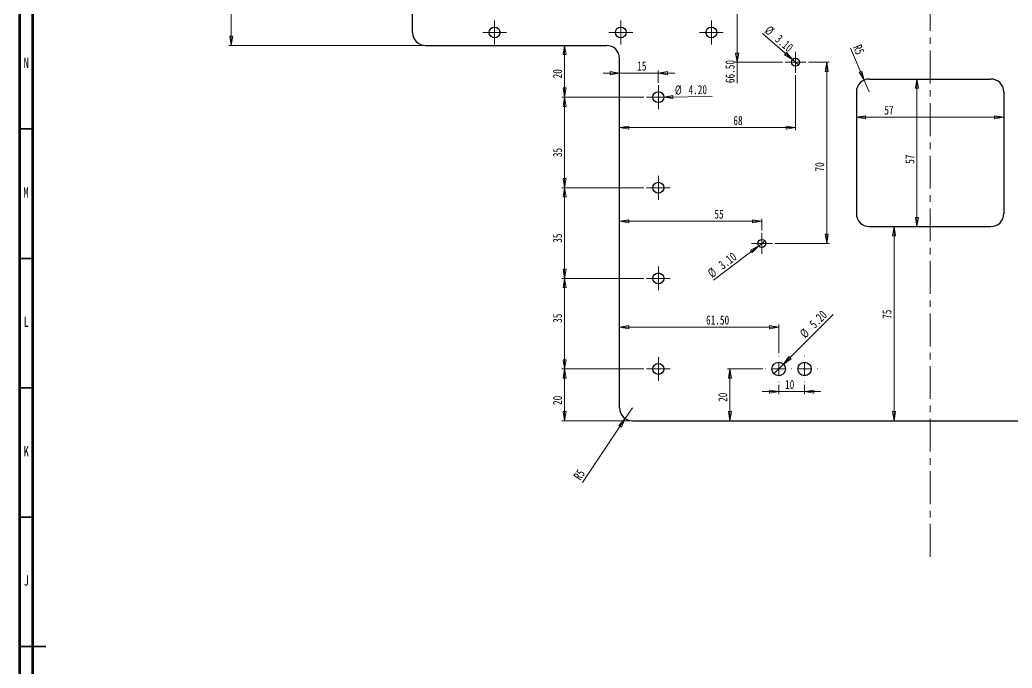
# Model space of a CAD drawing. Header units: millimetres. Extents: x 15 to 1184, y 5 to 836.
# Drawn here: x 15 to 398.4, y 412.2 to 662.7 of the extents above; entities that cross this region are included whole.
import ezdxf

# ---------------------------------------------------------------- set-up
doc = ezdxf.new("R2010")
doc.units = ezdxf.units.MM
doc.linetypes.add('CENTERX2', pattern=[20.32, 12.7, -2.54, 2.54, -2.54])
doc.styles.add('SLDTEXTSTYLE0', font='TXT', dxfattribs={"width": 0.75})
doc.dimstyles.new('SLDDIMSTYLE0', dxfattribs={"dimtxt": 3.5, "dimasz": 3.556, "dimexe": 0, "dimexo": 0.0625, "dimgap": 0.875, "dimtad": 1, "dimrnd": 1e-09, "dimzin": 12, "dimdsep": 46, "dimtxsty": 'SLDTEXTSTYLE0', "dimblk1": 'CLOSED', "dimblk2": 'CLOSED', "dimsah": 1, "dimcen": 0.09, "dimadec": 0, "dimazin": 3, "dimtfac": 1, "dimtofl": 0, "dimtmove": 0, "dimatfit": 3, "dimldrblk": 'CLOSED', "dimfxl": 1, "dimfrac": 2, "dimtolj": 1, "dimtzin": 12, "dimarcsym": 0})
doc.dimstyles.new('SLDDIMSTYLE1', dxfattribs={"dimtxt": 3.5, "dimasz": 3.556, "dimexe": 0, "dimexo": 0.0625, "dimgap": 0.875, "dimtad": 1, "dimrnd": 1e-09, "dimzin": 12, "dimdsep": 46, "dimtxsty": 'SLDTEXTSTYLE0', "dimblk1": 'CLOSED', "dimblk2": 'CLOSED', "dimsah": 1, "dimcen": 0.09, "dimadec": 0, "dimazin": 3, "dimtfac": 1, "dimtmove": 0, "dimatfit": 0, "dimldrblk": 'CLOSED', "dimfxl": 1, "dimfrac": 2, "dimtolj": 1, "dimtzin": 12, "dimarcsym": 0})
doc.dimstyles.new('SLDDIMSTYLE3', dxfattribs={"dimtxt": 3.5, "dimasz": 3.556, "dimexe": 0, "dimexo": 0.0625, "dimgap": 0.875, "dimtad": 1, "dimrnd": 1e-09, "dimzin": 4, "dimdsep": 46, "dimtxsty": 'SLDTEXTSTYLE0', "dimblk1": 'CLOSED', "dimblk2": 'CLOSED', "dimsah": 1, "dimcen": 0.09, "dimadec": 0, "dimazin": 1, "dimtfac": 1, "dimtofl": 0, "dimtmove": 0, "dimatfit": 3, "dimldrblk": 'CLOSED', "dimfxl": 1, "dimfrac": 2, "dimtolj": 1, "dimtzin": 12, "dimarcsym": 0})
doc.dimstyles.new('SLDDIMSTYLE4', dxfattribs={"dimtxt": 3.5, "dimasz": 3.556, "dimexe": 0, "dimexo": 0.0625, "dimgap": 0.875, "dimtad": 1, "dimrnd": 1e-09, "dimzin": 4, "dimdsep": 46, "dimtxsty": 'SLDTEXTSTYLE0', "dimblk1": 'NONE', "dimblk2": 'CLOSED', "dimsah": 1, "dimcen": 0, "dimadec": 0, "dimazin": 1, "dimtfac": 1, "dimtmove": 0, "dimatfit": 3, "dimldrblk": 'NONE', "dimfxl": 1, "dimfrac": 2, "dimtolj": 1, "dimtzin": 12, "dimarcsym": 0})
doc.dimstyles.new('SLDDIMSTYLE5', dxfattribs={"dimtxt": 3.5, "dimasz": 3.556, "dimexe": 0, "dimexo": 0.0625, "dimgap": 0.875, "dimtad": 1, "dimrnd": 1e-09, "dimzin": 12, "dimdsep": 46, "dimtxsty": 'SLDTEXTSTYLE0', "dimblk1": 'CLOSED', "dimblk2": 'CLOSED', "dimsah": 1, "dimcen": 0, "dimadec": 0, "dimazin": 3, "dimtfac": 1, "dimtofl": 0, "dimtmove": 0, "dimatfit": 3, "dimldrblk": 'CLOSED', "dimfxl": 1, "dimfrac": 2, "dimtolj": 1, "dimtzin": 12, "dimarcsym": 0})

# ---------------------------------------------------------------- blocks, each defined once
blk = doc.blocks.new('_Closed')
at = {"color": 0, "linetype": 'ByBlock', "lineweight": -2}
for p, q in [((-1, 0.166667), (0, 0)), ((-1, 0.166667), (-1, -0.166667)), ((0, 0), (-1, -0.166667)), ((0, 0), (-1, 0))]:
    blk.add_line(p, q, dxfattribs=at)
blk = doc.blocks.new('_D_1')
at = {"color": 7, "linetype": 'Continuous', "lineweight": 18}
for p, q in [((170.69, 712.79), (95.69, 712.79)), ((96.69, 712.79), (96.69, 652.79)), ((170.69, 652.79), (95.69, 652.79))]:
    blk.add_line(p, q, dxfattribs=at)
at = {"color": 7, "linetype": 'Continuous', "lineweight": 18, "xscale": 3.556, "yscale": 3.556}
for p, rotation in [((96.69, 712.79, -1.5), 90), ((96.69, 652.79, -1.5), 270)]:
    blk.add_blockref('_Closed', p, dxfattribs=dict(at, rotation=rotation))
at = {"color": 7, "linetype": 'Continuous', "lineweight": 18, "insert": (92.18, 688.83), "char_height": 3.5, "attachment_point": 1, "rotation": 90, "style": 'SLDTEXTSTYLE0'}
blk.add_mtext('60', dxfattribs=at)
blk = doc.blocks.new('_D_23')
at = {"color": 7, "linetype": 'Continuous', "lineweight": 18}
for p, q in [((292.15, 646.29), (292.15, 712.79)), ((309.64, 646.29), (291.15, 646.29)), ((292.15, 646.29), (292.15, 638.22))]:
    blk.add_line(p, q, dxfattribs=at)
at = {"color": 7, "linetype": 'Continuous', "lineweight": 18, "xscale": 3.556, "yscale": 3.556}
for p, rotation in [((292.15, 712.79, -1.5), 90), ((292.15, 646.29, -1.5), 270)]:
    blk.add_blockref('_Closed', p, dxfattribs=dict(at, rotation=rotation))
at = {"color": 7, "linetype": 'Continuous', "lineweight": 18, "insert": (287.64, 638.22), "char_height": 3.5, "attachment_point": 1, "rotation": 90, "style": 'SLDTEXTSTYLE0'}
blk.add_mtext('66.50', dxfattribs=at)
blk = doc.blocks.new('_D_24')
at = {"color": 7, "linetype": 'Continuous', "lineweight": 18}
for p, q in [((314.69, 641.24), (314.69, 620.02)), ((314.69, 621.02), (246.69, 621.02))]:
    blk.add_line(p, q, dxfattribs=at)
at = {"color": 7, "linetype": 'Continuous', "lineweight": 18, "xscale": 3.556, "yscale": 3.556, "rotation": 180}
blk.add_blockref('_Closed', (246.69, 621.02, -1.5), dxfattribs=at)
at = {"color": 7, "linetype": 'Continuous', "lineweight": 18, "xscale": 3.556, "yscale": 3.556}
blk.add_blockref('_Closed', (314.69, 621.02, -1.5), dxfattribs=at)
at = {"color": 7, "linetype": 'Continuous', "lineweight": 18, "insert": (290.67, 625.53), "char_height": 3.5, "attachment_point": 1, "style": 'SLDTEXTSTYLE0'}
blk.add_mtext('68', dxfattribs=at)
blk = doc.blocks.new('_D_25')
at = {"color": 7, "linetype": 'Continuous', "lineweight": 18}
for p, q in [((301.69, 584.84), (246.69, 584.84)), ((301.69, 581.34), (301.69, 585.84))]:
    blk.add_line(p, q, dxfattribs=at)
at = {"color": 7, "linetype": 'Continuous', "lineweight": 18, "xscale": 3.556, "yscale": 3.556, "rotation": 180}
blk.add_blockref('_Closed', (246.69, 584.84, -1.5), dxfattribs=at)
at = {"color": 7, "linetype": 'Continuous', "lineweight": 18, "xscale": 3.556, "yscale": 3.556}
blk.add_blockref('_Closed', (301.69, 584.84, -1.5), dxfattribs=at)
at = {"color": 7, "linetype": 'Continuous', "lineweight": 18, "insert": (283.36, 589.35), "char_height": 3.5, "attachment_point": 1, "style": 'SLDTEXTSTYLE0'}
blk.add_mtext('55', dxfattribs=at)
blk = doc.blocks.new('_D_26')
at = {"color": 7, "linetype": 'Continuous', "lineweight": 18}
for p, q in [((319.74, 646.29), (327.76, 646.29)), ((326.76, 646.29), (326.76, 576.29)), ((306.74, 576.29), (327.76, 576.29))]:
    blk.add_line(p, q, dxfattribs=at)
at = {"color": 7, "linetype": 'Continuous', "lineweight": 18, "xscale": 3.556, "yscale": 3.556}
for p, rotation in [((326.76, 646.29, -1.5), 90), ((326.76, 576.29, -1.5), 270)]:
    blk.add_blockref('_Closed', p, dxfattribs=dict(at, rotation=rotation))
at = {"color": 7, "linetype": 'Continuous', "lineweight": 18, "insert": (322.25, 604.07), "char_height": 3.5, "attachment_point": 1, "rotation": 90, "style": 'SLDTEXTSTYLE0'}
blk.add_mtext('70', dxfattribs=at)
blk = doc.blocks.new('_D_27')
at = {"color": 7, "linetype": 'Continuous', "lineweight": 18}
for p, q in [((246.69, 642.06), (240.34, 642.06)), ((261.69, 642.06), (246.69, 642.06)), ((261.69, 638.39), (261.69, 643.06)), ((261.69, 642.06), (268.04, 642.06))]:
    blk.add_line(p, q, dxfattribs=at)
at = {"color": 7, "linetype": 'Continuous', "lineweight": 18, "xscale": 3.556, "yscale": 3.556}
blk.add_blockref('_Closed', (246.69, 642.06, -1.5), dxfattribs=at)
at = {"color": 7, "linetype": 'Continuous', "lineweight": 18, "xscale": 3.556, "yscale": 3.556, "rotation": 180}
blk.add_blockref('_Closed', (261.69, 642.06, -1.5), dxfattribs=at)
at = {"color": 7, "linetype": 'Continuous', "lineweight": 18, "insert": (253.53, 646.57), "char_height": 3.5, "attachment_point": 1, "style": 'SLDTEXTSTYLE0'}
blk.add_mtext('15', dxfattribs=at)
blk = doc.blocks.new('_D_28')
at = {"color": 7, "linetype": 'Continuous', "lineweight": 18}
for p, q in [((225.47, 632.79), (225.47, 652.79)), ((256.09, 632.79), (224.47, 632.79))]:
    blk.add_line(p, q, dxfattribs=at)
at = {"color": 7, "linetype": 'Continuous', "lineweight": 18, "xscale": 3.556, "yscale": 3.556}
for p, rotation in [((225.47, 652.79, -1.5), 90), ((225.47, 632.79, -1.5), 270)]:
    blk.add_blockref('_Closed', p, dxfattribs=dict(at, rotation=rotation))
at = {"color": 7, "linetype": 'Continuous', "lineweight": 18, "insert": (220.96, 640.03), "char_height": 3.5, "attachment_point": 1, "rotation": 90, "style": 'SLDTEXTSTYLE0'}
blk.add_mtext('20', dxfattribs=at)
blk = doc.blocks.new('_D_29')
at = {"color": 7, "linetype": 'Continuous', "lineweight": 18}
for p, q in [((256.09, 632.79), (224.47, 632.79)), ((225.47, 632.79), (225.47, 597.79)), ((256.09, 597.79), (224.47, 597.79))]:
    blk.add_line(p, q, dxfattribs=at)
at = {"color": 7, "linetype": 'Continuous', "lineweight": 18, "xscale": 3.556, "yscale": 3.556}
for p, rotation in [((225.47, 632.79, -1.5), 90), ((225.47, 597.79, -1.5), 270)]:
    blk.add_blockref('_Closed', p, dxfattribs=dict(at, rotation=rotation))
at = {"color": 7, "linetype": 'Continuous', "lineweight": 18, "insert": (220.96, 609.63), "char_height": 3.5, "attachment_point": 1, "rotation": 90, "style": 'SLDTEXTSTYLE0'}
blk.add_mtext('35', dxfattribs=at)
blk = doc.blocks.new('_D_30')
at = {"color": 7, "linetype": 'Continuous', "lineweight": 18}
for p, q in [((256.09, 597.79), (224.47, 597.79)), ((225.47, 597.79), (225.47, 562.79)), ((256.09, 562.79), (224.47, 562.79))]:
    blk.add_line(p, q, dxfattribs=at)
at = {"color": 7, "linetype": 'Continuous', "lineweight": 18, "xscale": 3.556, "yscale": 3.556}
for p, rotation in [((225.47, 597.79, -1.5), 90), ((225.47, 562.79, -1.5), 270)]:
    blk.add_blockref('_Closed', p, dxfattribs=dict(at, rotation=rotation))
at = {"color": 7, "linetype": 'Continuous', "lineweight": 18, "insert": (220.96, 576.54), "char_height": 3.5, "attachment_point": 1, "rotation": 90, "style": 'SLDTEXTSTYLE0'}
blk.add_mtext('35', dxfattribs=at)
blk = doc.blocks.new('_D_31')
at = {"color": 7, "linetype": 'Continuous', "lineweight": 18}
for p, q in [((256.09, 562.79), (224.47, 562.79)), ((225.47, 527.79), (225.47, 562.79)), ((256.09, 527.79), (224.47, 527.79))]:
    blk.add_line(p, q, dxfattribs=at)
at = {"color": 7, "linetype": 'Continuous', "lineweight": 18, "xscale": 3.556, "yscale": 3.556}
for p, rotation in [((225.47, 562.79, -1.5), 90), ((225.47, 527.79, -1.5), 270)]:
    blk.add_blockref('_Closed', p, dxfattribs=dict(at, rotation=rotation))
at = {"color": 7, "linetype": 'Continuous', "lineweight": 18, "insert": (220.96, 545.58), "char_height": 3.5, "attachment_point": 1, "rotation": 90, "style": 'SLDTEXTSTYLE0'}
blk.add_mtext('35', dxfattribs=at)
blk = doc.blocks.new('_D_32')
at = {"color": 7, "linetype": 'Continuous', "lineweight": 18}
for p, q in [((256.09, 527.79), (224.47, 527.79)), ((225.47, 527.79), (225.47, 507.79)), ((250.69, 507.79), (224.47, 507.79))]:
    blk.add_line(p, q, dxfattribs=at)
at = {"color": 7, "linetype": 'Continuous', "lineweight": 18, "xscale": 3.556, "yscale": 3.556}
for p, rotation in [((225.47, 527.79, -1.5), 90), ((225.47, 507.79, -1.5), 270)]:
    blk.add_blockref('_Closed', p, dxfattribs=dict(at, rotation=rotation))
at = {"color": 7, "linetype": 'Continuous', "lineweight": 18, "insert": (220.96, 513.86), "char_height": 3.5, "attachment_point": 1, "rotation": 90, "style": 'SLDTEXTSTYLE0'}
blk.add_mtext('20', dxfattribs=at)
blk = doc.blocks.new('_D_33')
at = {"color": 7, "linetype": 'Continuous', "lineweight": 18}
blk.add_line((352.77, 582.79), (352.77, 507.79), dxfattribs=at)
at = {"color": 7, "linetype": 'Continuous', "lineweight": 18, "xscale": 3.556, "yscale": 3.556}
for p, rotation in [((352.77, 582.79, -1.5), 90), ((352.77, 507.79, -1.5), 270)]:
    blk.add_blockref('_Closed', p, dxfattribs=dict(at, rotation=rotation))
at = {"color": 7, "linetype": 'Continuous', "lineweight": 18, "insert": (348.26, 547.13), "char_height": 3.5, "attachment_point": 1, "rotation": 90, "style": 'SLDTEXTSTYLE0'}
blk.add_mtext('75', dxfattribs=at)
blk = doc.blocks.new('_D_34')
at = {"color": 7, "linetype": 'Continuous', "lineweight": 18}
for p, q in [((302.09, 527.79), (288.37, 527.79)), ((289.37, 527.79), (289.37, 507.79))]:
    blk.add_line(p, q, dxfattribs=at)
at = {"color": 7, "linetype": 'Continuous', "lineweight": 18, "xscale": 3.556, "yscale": 3.556}
for p, rotation in [((289.37, 527.79, -1.5), 90), ((289.37, 507.79, -1.5), 270)]:
    blk.add_blockref('_Closed', p, dxfattribs=dict(at, rotation=rotation))
at = {"color": 7, "linetype": 'Continuous', "lineweight": 18, "insert": (284.86, 515.06), "char_height": 3.5, "attachment_point": 1, "rotation": 90, "style": 'SLDTEXTSTYLE0'}
blk.add_mtext('20', dxfattribs=at)
blk = doc.blocks.new('_D_35')
at = {"color": 7, "linetype": 'Continuous', "lineweight": 18}
for q in [(329.27, 548.87), (306.36, 525.95)]:
    blk.add_line((310.03, 529.63), q, dxfattribs=at)
at = {"color": 7, "linetype": 'Continuous', "lineweight": 18, "xscale": 3.556, "yscale": 3.556, "rotation": 225}
blk.add_blockref('_Closed', (310.03, 529.63, -1.5), dxfattribs=at)
at = {"color": 7, "linetype": 'Continuous', "lineweight": 18, "char_height": 3.5, "attachment_point": 1, "rotation": 45, "style": 'SLDTEXTSTYLE0'}
for s, insert in [('5.20', (319.66, 545.68)), ('%%c', (315.96, 541.91))]:
    blk.add_mtext(s, dxfattribs=dict(at, insert=insert))
blk = doc.blocks.new('_None')
blk = doc.blocks.new('_D_36')
at = {"color": 7, "linetype": 'Continuous', "lineweight": 18}
for p, q in [((308.19, 521.69), (308.19, 518.02)), ((318.19, 521.69), (318.19, 518.02)), ((308.19, 519.02), (301.84, 519.02)), ((308.19, 519.02), (318.19, 519.02)), ((318.19, 519.02), (324.54, 519.02))]:
    blk.add_line(p, q, dxfattribs=at)
at = {"color": 7, "linetype": 'Continuous', "lineweight": 18, "xscale": 3.556, "yscale": 3.556}
blk.add_blockref('_Closed', (308.19, 519.02, -1.5), dxfattribs=at)
at = {"color": 7, "linetype": 'Continuous', "lineweight": 18, "xscale": 3.556, "yscale": 3.556, "rotation": 180}
blk.add_blockref('_Closed', (318.19, 519.02, -1.5), dxfattribs=at)
at = {"color": 7, "linetype": 'Continuous', "lineweight": 18, "insert": (310.67, 523.53), "char_height": 3.5, "attachment_point": 1, "style": 'SLDTEXTSTYLE0'}
blk.add_mtext('10', dxfattribs=at)
blk = doc.blocks.new('_D_37')
at = {"color": 7, "linetype": 'Continuous', "lineweight": 18}
for p, q in [((308.19, 533.89), (308.19, 544.92)), ((308.19, 543.92), (246.69, 543.92))]:
    blk.add_line(p, q, dxfattribs=at)
at = {"color": 7, "linetype": 'Continuous', "lineweight": 18, "xscale": 3.556, "yscale": 3.556, "rotation": 180}
blk.add_blockref('_Closed', (246.69, 543.92, -1.5), dxfattribs=at)
at = {"color": 7, "linetype": 'Continuous', "lineweight": 18, "xscale": 3.556, "yscale": 3.556}
blk.add_blockref('_Closed', (308.19, 543.92, -1.5), dxfattribs=at)
at = {"color": 7, "linetype": 'Continuous', "lineweight": 18, "insert": (280.13, 548.43), "char_height": 3.5, "attachment_point": 1, "style": 'SLDTEXTSTYLE0'}
blk.add_mtext('61.50', dxfattribs=at)
blk = doc.blocks.new('_D_38')
at = {"color": 7, "linetype": 'Continuous', "lineweight": 18}
for q in [(259.6, 632.77), (282.44, 632.99)]:
    blk.add_line((263.79, 632.81), q, dxfattribs=at)
at = {"color": 7, "linetype": 'Continuous', "lineweight": 18, "xscale": 3.556, "yscale": 3.556, "rotation": 180.5641827913}
blk.add_blockref('_Closed', (263.79, 632.81, -1.5), dxfattribs=at)
at = {"color": 7, "linetype": 'Continuous', "lineweight": 18, "char_height": 3.5, "attachment_point": 1, "rotation": 0.5642, "style": 'SLDTEXTSTYLE0'}
for s, insert in [('%%c', (268.06, 637.31)), ('4.20', (273.34, 637.41))]:
    blk.add_mtext(s, dxfattribs=dict(at, insert=insert))
blk = doc.blocks.new('_D_39')
at = {"color": 7, "linetype": 'Continuous', "lineweight": 18}
blk.add_line((361.62, 639.79), (361.62, 582.79), dxfattribs=at)
at = {"color": 7, "linetype": 'Continuous', "lineweight": 18, "xscale": 3.556, "yscale": 3.556}
for p, rotation in [((361.62, 639.79, -1.5), 90), ((361.62, 582.79, -1.5), 270)]:
    blk.add_blockref('_Closed', p, dxfattribs=dict(at, rotation=rotation))
at = {"color": 7, "linetype": 'Continuous', "lineweight": 18, "insert": (357.11, 607.04), "char_height": 3.5, "attachment_point": 1, "rotation": 90, "style": 'SLDTEXTSTYLE0'}
blk.add_mtext('57', dxfattribs=at)
blk = doc.blocks.new('_D_40')
at = {"color": 7, "linetype": 'Continuous', "lineweight": 18}
blk.add_line((395.19, 625.03), (338.19, 625.03), dxfattribs=at)
at = {"color": 7, "linetype": 'Continuous', "lineweight": 18, "xscale": 3.556, "yscale": 3.556, "rotation": 180}
blk.add_blockref('_Closed', (338.19, 625.03, -1.5), dxfattribs=at)
at = {"color": 7, "linetype": 'Continuous', "lineweight": 18, "xscale": 3.556, "yscale": 3.556}
blk.add_blockref('_Closed', (395.19, 625.03, -1.5), dxfattribs=at)
at = {"color": 7, "linetype": 'Continuous', "lineweight": 18, "insert": (349.01, 629.54), "char_height": 3.5, "attachment_point": 1, "style": 'SLDTEXTSTYLE0'}
blk.add_mtext('57', dxfattribs=at)
blk = doc.blocks.new('_D_41')
at = {"color": 7, "linetype": 'Continuous', "lineweight": 18}
for q in [(335.96, 651.75), (343.19, 634.79)]:
    blk.add_line((341.23, 639.39), q, dxfattribs=at)
at = {"color": 7, "linetype": 'Continuous', "lineweight": 18, "xscale": 3.556, "yscale": 3.556, "rotation": 293.0966838239}
blk.add_blockref('_Closed', (341.23, 639.39, -1.5), dxfattribs=at)
at = {"color": 7, "linetype": 'Continuous', "lineweight": 18, "insert": (340.07, 653.5), "char_height": 3.5, "attachment_point": 1, "rotation": 293.0967, "style": 'SLDTEXTSTYLE0'}
blk.add_mtext('R5', dxfattribs=at)
blk = doc.blocks.new('_D_42')
at = {"color": 7, "linetype": 'Continuous', "lineweight": 18}
for q in [(251.69, 512.79), (232.42, 483.93)]:
    blk.add_line((248.92, 508.63), q, dxfattribs=at)
at = {"color": 7, "linetype": 'Continuous', "lineweight": 18, "xscale": 3.556, "yscale": 3.556, "rotation": 56.2591234358}
blk.add_blockref('_Closed', (248.92, 508.63, -1.5), dxfattribs=at)
at = {"color": 7, "linetype": 'Continuous', "lineweight": 18, "insert": (228.67, 486.43), "char_height": 3.5, "attachment_point": 1, "rotation": 56.2591, "style": 'SLDTEXTSTYLE0'}
blk.add_mtext('R5', dxfattribs=at)
blk = doc.blocks.new('_D_43')
at = {"color": 7, "linetype": 'Continuous', "lineweight": 18}
for q in [(301.88, 657.39), (315.87, 645.28)]:
    blk.add_line((313.52, 647.3), q, dxfattribs=at)
at = {"color": 7, "linetype": 'Continuous', "lineweight": 18, "xscale": 3.556, "yscale": 3.556, "rotation": 319.1026217434}
blk.add_blockref('_Closed', (313.52, 647.3, -1.5), dxfattribs=at)
at = {"color": 7, "linetype": 'Continuous', "lineweight": 18, "char_height": 3.5, "attachment_point": 1, "rotation": 319.1026, "style": 'SLDTEXTSTYLE0'}
for s, insert in [('%%c', (304.77, 660.72)), ('3.10', (308.79, 657.31))]:
    blk.add_mtext(s, dxfattribs=dict(at, insert=insert))
blk = doc.blocks.new('_D_44')
at = {"color": 7, "linetype": 'Continuous', "lineweight": 18}
for q in [(283.05, 562.04), (302.93, 577.23)]:
    blk.add_line((300.46, 575.35), q, dxfattribs=at)
at = {"color": 7, "linetype": 'Continuous', "lineweight": 18, "xscale": 3.556, "yscale": 3.556, "rotation": 37.3981695669}
blk.add_blockref('_Closed', (300.46, 575.35, -1.5), dxfattribs=at)
at = {"color": 7, "linetype": 'Continuous', "lineweight": 18, "char_height": 3.5, "attachment_point": 1, "rotation": 37.3982, "style": 'SLDTEXTSTYLE0'}
for s, insert in [('3.10', (284.5, 568.84)), ('%%c', (280.34, 565.59))]:
    blk.add_mtext(s, dxfattribs=dict(at, insert=insert))
blk = doc.blocks.new('SW_CENTERMARKSYMBOL_20')
at = {"color": 0, "linetype": 'Continuous', "lineweight": 0}
for p, q in [((0, 2.5), (0, 4.6)), ((-2.5, 0), (-4.6, 0)), ((0, 0), (-2.5, 0)), ((0, 0), (0, 2.5)), ((0, 0), (0, -2.5)), ((0, 0), (2.5, 0)), ((2.5, 0), (4.6, 0)), ((0, -2.5), (0, -4.6))]:
    blk.add_line(p, q, dxfattribs=at)
blk = doc.blocks.new('SW_CENTERMARKSYMBOL_22')
at = {"color": 0, "linetype": 'Continuous', "lineweight": 0}
for p, q in [((0, 2.5), (0, 4.6)), ((-2.5, 0), (-4.6, 0)), ((0, 0), (-2.5, 0)), ((0, 0), (0, 2.5)), ((0, 0), (0, -2.5)), ((0, 0), (2.5, 0)), ((2.5, 0), (4.6, 0)), ((0, -2.5), (0, -4.6))]:
    blk.add_line(p, q, dxfattribs=at)
blk = doc.blocks.new('SW_CENTERMARKSYMBOL_24')
at = {"color": 0, "linetype": 'Continuous', "lineweight": 0}
for p, q in [((0, 2.5), (0, 4.6)), ((-2.5, 0), (-4.6, 0)), ((0, 0), (-2.5, 0)), ((0, 0), (0, 2.5)), ((0, 0), (0, -2.5)), ((0, 0), (2.5, 0)), ((2.5, 0), (4.6, 0)), ((0, -2.5), (0, -4.6))]:
    blk.add_line(p, q, dxfattribs=at)
blk = doc.blocks.new('SW_CENTERMARKSYMBOL_25')
at = {"color": 0, "linetype": 'Continuous', "lineweight": 0}
for p, q in [((0, 2.5), (0, 4.6)), ((-2.5, 0), (-4.6, 0)), ((0, 0), (-2.5, 0)), ((0, 0), (0, 2.5)), ((0, 0), (0, -2.5)), ((0, 0), (2.5, 0)), ((2.5, 0), (4.6, 0)), ((0, -2.5), (0, -4.6))]:
    blk.add_line(p, q, dxfattribs=at)
blk = doc.blocks.new('SW_CENTERMARKSYMBOL_29')
at = {"color": 0, "linetype": 'Continuous', "lineweight": 0}
for p, q in [((0, 2.5), (0, 4.05)), ((-2.5, 0), (-4.05, 0)), ((0, 0), (-2.5, 0)), ((0, 0), (0, 2.5)), ((0, 0), (0, -2.5)), ((0, 0), (2.5, 0)), ((2.5, 0), (4.05, 0)), ((0, -2.5), (0, -4.05))]:
    blk.add_line(p, q, dxfattribs=at)
blk = doc.blocks.new('SW_CENTERMARKSYMBOL_30')
at = {"color": 0, "linetype": 'Continuous', "lineweight": 0}
for p, q in [((0, 2.5), (0, 4.05)), ((-2.5, 0), (-4.05, 0)), ((0, 0), (-2.5, 0)), ((0, 0), (0, 2.5)), ((0, 0), (0, -2.5)), ((0, 0), (2.5, 0)), ((2.5, 0), (4.05, 0)), ((0, -2.5), (0, -4.05))]:
    blk.add_line(p, q, dxfattribs=at)
blk = doc.blocks.new('SW_CENTERMARKSYMBOL_32')
at = {"color": 0, "linetype": 'Continuous', "lineweight": 0}
for p, q in [((0, 2.5), (0, 4.6)), ((-2.5, 0), (-4.6, 0)), ((0, 0), (-2.5, 0)), ((0, 0), (0, 2.5)), ((0, 0), (0, -2.5)), ((0, 0), (2.5, 0)), ((2.5, 0), (4.6, 0)), ((0, -2.5), (0, -4.6))]:
    blk.add_line(p, q, dxfattribs=at)
blk = doc.blocks.new('SW_CENTERMARKSYMBOL_33')
at = {"color": 0, "linetype": 'Continuous', "lineweight": 0}
for p, q in [((0, 2.5), (0, 4.6)), ((-2.5, 0), (-4.6, 0)), ((0, 0), (-2.5, 0)), ((0, 0), (0, 2.5)), ((0, 0), (0, -2.5)), ((0, 0), (2.5, 0)), ((2.5, 0), (4.6, 0)), ((0, -2.5), (0, -4.6))]:
    blk.add_line(p, q, dxfattribs=at)
blk = doc.blocks.new('SW_CENTERMARKSYMBOL_34')
at = {"color": 0, "linetype": 'Continuous', "lineweight": 0}
for p, q in [((0, 2.5), (0, 4.6)), ((-2.5, 0), (-4.6, 0)), ((0, 0), (-2.5, 0)), ((0, 0), (0, 2.5)), ((0, 0), (0, -2.5)), ((0, 0), (2.5, 0)), ((2.5, 0), (4.6, 0)), ((0, -2.5), (0, -4.6))]:
    blk.add_line(p, q, dxfattribs=at)
blk = doc.blocks.new('SW_CENTERMARKSYMBOL_36')
at = {"color": 0, "linetype": 'Continuous', "lineweight": 0}
for p, q in [((0, 5), (0, 5.1)), ((-5, 0), (-5.1, 0)), ((0, 0), (-2.5, 0)), ((0, 0), (0, 2.5)), ((0, 0), (0, -2.5)), ((0, 0), (2.5, 0)), ((5, 0), (5.1, 0)), ((0, -5), (0, -5.1))]:
    blk.add_line(p, q, dxfattribs=at)
blk = doc.blocks.new('SW_CENTERMARKSYMBOL_37')
at = {"color": 0, "linetype": 'Continuous', "lineweight": 0}
for p, q in [((0, 5), (0, 5.1)), ((-5, 0), (-5.1, 0)), ((0, 0), (-2.5, 0)), ((0, 0), (0, 2.5)), ((0, 0), (0, -2.5)), ((0, 0), (2.5, 0)), ((5, 0), (5.1, 0)), ((0, -5), (0, -5.1))]:
    blk.add_line(p, q, dxfattribs=at)

msp = doc.modelspace()

# ---------------------------------------------------------------- linework, layer by layer
at = {"color": 7, "linetype": 'Continuous', "lineweight": 70}
for p, q in [((15, 5), (15, 836)), ((20, 10), (20, 831))]:
    msp.add_line(p, q, dxfattribs=at)
at = {"color": 7, "linetype": 'CENTERX2', "lineweight": 18}
msp.add_line((366.695, 455.219), (366.695, 757.451), dxfattribs=at)
at = {"color": 7, "linetype": 'Continuous', "lineweight": 25}
for p, q in [((166.695, 657.79), (166.695, 707.79)), ((171.695, 652.79), (241.695, 652.79)), ((246.695, 512.79), (246.695, 647.79)), ((343.195, 639.79), (390.195, 639.79)), ((338.195, 634.79), (338.195, 587.79)), ((395.195, 634.79), (395.195, 587.79)), ((343.195, 582.79), (390.195, 582.79)), ((251.695, 507.79), (481.695, 507.79))]:
    msp.add_line(p, q, dxfattribs=at)
at = {"color": 7, "linetype": 'Continuous', "lineweight": 35}
for p, q in [((20, 620.5), (15, 620.5)), ((20, 570.5), (15, 570.5)), ((20, 520.5), (15, 520.5)), ((20, 470.5), (15, 470.5)), ((15, 420.5), (25, 420.5)), ((20, 420.5), (15, 420.5))]:
    msp.add_line(p, q, dxfattribs=at)
at = {"color": 7, "linetype": 'Continuous', "lineweight": 25}
for centre, radius in [((198.445, 657.79), 2.1), ((247.195, 657.79), 2.1), ((282.195, 657.79), 2.1), ((314.695, 646.29), 1.55), ((261.695, 632.79), 2.1), ((261.695, 597.79), 2.1), ((301.695, 576.29), 1.55), ((261.695, 562.79), 2.1), ((261.695, 527.79), 2.1), ((308.195, 527.79), 2.6), ((318.195, 527.79), 2.6)]:
    msp.add_circle(centre, radius, dxfattribs=at)
for centre, start, end in [((171.695, 657.79), 180, 270), ((241.695, 647.79), 0, 90), ((343.195, 634.79), 90, 180), ((390.195, 634.79), 0, 90), ((343.195, 587.79), 180, 270), ((390.195, 587.79), 270, 0), ((251.695, 512.79), 180, 270)]:
    msp.add_arc(centre, 5, start, end, dxfattribs=at)

# ---------------------------------------------------------------- block references
at = {"color": 7, "linetype": 'Continuous', "lineweight": 0}
for name, p in [('SW_CENTERMARKSYMBOL_20', (198.445, 657.79)), ('SW_CENTERMARKSYMBOL_22', (247.195, 657.79)), ('SW_CENTERMARKSYMBOL_24', (282.195, 657.79)), ('SW_CENTERMARKSYMBOL_29', (314.695, 646.29)), ('SW_CENTERMARKSYMBOL_25', (261.695, 632.79)), ('SW_CENTERMARKSYMBOL_34', (261.695, 597.79)), ('SW_CENTERMARKSYMBOL_30', (301.695, 576.29)), ('SW_CENTERMARKSYMBOL_33', (261.695, 562.79)), ('SW_CENTERMARKSYMBOL_32', (261.695, 527.79)), ('SW_CENTERMARKSYMBOL_36', (308.195, 527.79)), ('SW_CENTERMARKSYMBOL_37', (318.195, 527.79))]:
    msp.add_blockref(name, p, dxfattribs=at)

# ---------------------------------------------------------------- texts
at = {"color": 7, "linetype": 'Continuous', "lineweight": 0, "char_height": 3.969, "attachment_point": 2, "style": 'SLDTEXTSTYLE0'}
for s, insert in [('N', (17.464, 648.024)), ('M', (17.362, 597.968)), ('L', (17.455, 548.024)), ('K', (17.489, 497.968)), ('J', (17.465, 448.024))]:
    msp.add_mtext(s, dxfattribs=dict(at, insert=insert))

# ---------------------------------------------------------------- dimensions: what is measured, and where the dimension line sits
at = {"color": 7, "linetype": 'Continuous', "lineweight": 18}
for base, p1, p2, dimstyle, picture, middle in [((96.695, 652.79), (171.695, 712.79), (171.695, 652.79), 'SLDDIMSTYLE0', '_D_1', (96.695, 691.415)), ((292.151, 712.79), (310.645, 646.29), (171.695, 712.79), 'SLDDIMSTYLE3', '_D_23', (292.151, 644.039)), ((225.467, 652.79), (257.095, 632.79), (241.695, 652.79), 'SLDDIMSTYLE1', '_D_28', (225.467, 642.613)), ((326.758, 576.29), (318.745, 646.29), (305.745, 576.29), 'SLDDIMSTYLE0', '_D_26', (326.758, 606.654)), ((361.623, 582.79), (343.195, 639.79), (343.195, 582.79), 'SLDDIMSTYLE0', '_D_39', (361.623, 609.628)), ((225.467, 597.79), (257.095, 632.79), (257.095, 597.79), 'SLDDIMSTYLE0', '_D_29', (225.467, 612.213)), ((225.467, 562.79), (257.095, 597.79), (257.095, 562.79), 'SLDDIMSTYLE0', '_D_30', (225.467, 579.122)), ((352.772, 507.79), (343.195, 582.79), (251.695, 507.79), 'SLDDIMSTYLE0', '_D_33', (352.772, 549.718)), ((225.467, 562.79), (257.095, 527.79), (257.095, 562.79), 'SLDDIMSTYLE0', '_D_31', (225.467, 548.171)), ((225.467, 507.79), (257.095, 527.79), (251.695, 507.79), 'SLDDIMSTYLE1', '_D_32', (225.467, 516.45)), ((289.372, 507.79), (303.095, 527.79), (251.695, 507.79), 'SLDDIMSTYLE1', '_D_34', (289.372, 517.651))]:
    dim = msp.add_linear_dim(base=base, p1=p1, p2=p2, angle=90, dimstyle=dimstyle, dxfattribs=at)
    dim.commit()
    dim.dimension.update_dxf_attribs({"geometry": picture, "text_midpoint": middle, "dimtype": 160})
for p1, p2, picture, middle in [((315.867, 645.275), (313.523, 647.305), '_D_43', (307.018, 652.94)), ((259.595, 632.769), (263.795, 632.811), '_D_38', (275.548, 632.926)), ((302.926, 577.231), (300.464, 575.349), '_D_44', (288.561, 566.249)), ((306.356, 525.952), (310.033, 529.628), '_D_35', (324.324, 543.919))]:
    dim = msp.add_diameter_dim_2p(p1=p1, p2=p2, dimstyle='SLDDIMSTYLE4', dxfattribs=at)
    dim.commit()
    dim.dimension.update_dxf_attribs({"geometry": picture, "text_midpoint": middle, "dimtype": 163})
for center, mpoint, picture, middle in [((343.195, 634.79), (341.234, 639.389), '_D_41', (336.932, 649.476)), ((251.695, 512.79), (248.918, 508.632), '_D_42', (233.855, 486.082))]:
    dim = msp.add_radius_dim(center=center, mpoint=mpoint, dimstyle='SLDDIMSTYLE5', dxfattribs=at)
    dim.commit()
    dim.dimension.update_dxf_attribs({"geometry": picture, "text_midpoint": middle, "dimtype": 164})
for base, p1, p2, dimstyle, picture, middle in [((246.695, 642.057), (261.695, 637.39), (246.695, 647.79), 'SLDDIMSTYLE1', '_D_27', (256.113, 642.057)), ((246.695, 621.021), (314.695, 642.24), (246.695, 647.79), 'SLDDIMSTYLE0', '_D_24', (293.259, 621.021)), ((246.695, 584.84), (301.695, 580.34), (246.695, 647.79), 'SLDDIMSTYLE0', '_D_25', (285.947, 584.84)), ((338.195, 625.029), (395.195, 634.79), (338.195, 634.79), 'SLDDIMSTYLE0', '_D_40', (351.6, 625.029)), ((246.695, 543.919), (308.195, 532.89), (246.695, 512.79), 'SLDDIMSTYLE3', '_D_37', (285.947, 543.919)), ((318.195, 519.015), (308.195, 522.69), (318.195, 522.69), 'SLDDIMSTYLE1', '_D_36', (313.253, 519.015))]:
    dim = msp.add_linear_dim(base=base, p1=p1, p2=p2, dimstyle=dimstyle, dxfattribs=at)
    dim.commit()
    dim.dimension.update_dxf_attribs({"geometry": picture, "text_midpoint": middle, "dimtype": 160})

doc.saveas('drawing.dxf')
